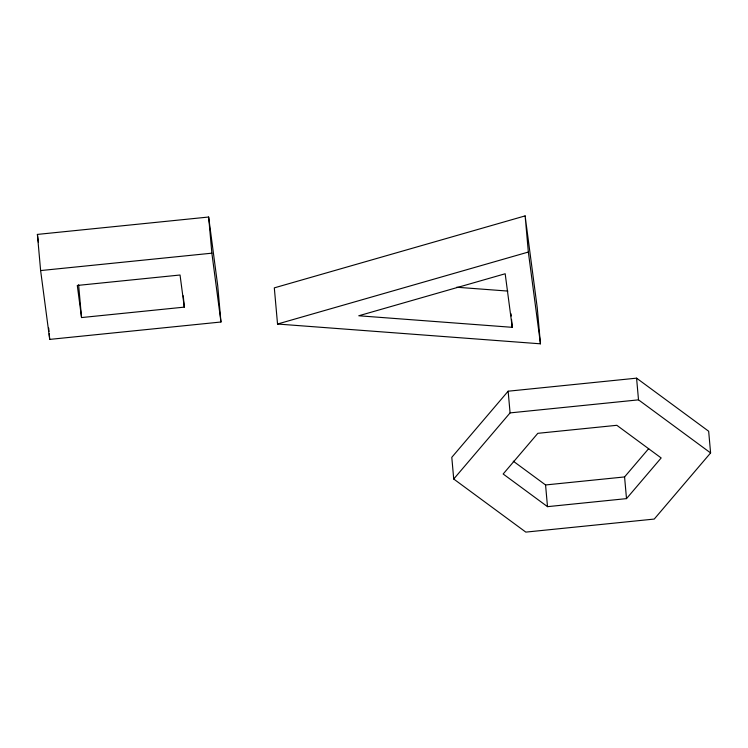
<?xml version="1.0" encoding="UTF-8"?>
<svg xmlns="http://www.w3.org/2000/svg" width="748" height="748" viewBox="0 0 748 748"><rect width="100%" height="100%" fill="white"/><g stroke="black" fill="none" stroke-linecap="round" stroke-linejoin="round"><path stroke-width="1.12" d="M508.144 391.204L451.792 457.327L453.727 479.019L525.816 532.109L654.248 519.065L710.6 452.933L708.665 431.241L636.576 378.161L508.144 391.204L510.08 412.896L453.727 479.019M513.231 461.151L545.563 484.956L624.571 476.934L648.675 448.641M626.506 498.626L661.167 457.954L616.829 425.303L537.821 433.326L503.161 473.998L547.499 506.658L626.506 498.626L624.571 476.934M525.124 215.892L274.31 287.868L277.536 324.024L540.458 343.818L537.232 307.662L525.124 215.892L528.35 252.048L540.458 343.818M277.536 324.024L528.35 252.048M37.4 234.414L208.645 217.023L217.733 285.848L220.959 322.005L49.714 339.396L40.626 270.57L37.4 234.414L38.457 242.446M40.626 270.57L211.871 253.179L220.959 322.005M184.288 307.129L180.044 275.012L77.296 285.446L81.541 317.563L184.288 307.129L183.279 295.834M510.08 412.896L638.512 399.853L710.6 452.933M456.701 287.232L507.864 291.084M512.258 327.325L358.769 315.768L505.18 273.759L512.258 327.325L511.548 319.415M636.576 378.161L638.512 399.853M545.563 484.956L547.499 506.658M511.043 313.767L511.249 316.03M208.645 217.023L211.871 253.179M78.615 284.801L81.541 317.563M48.704 328.101L49.003 331.486M49.209 333.748L49.714 339.396"/></g></svg>
